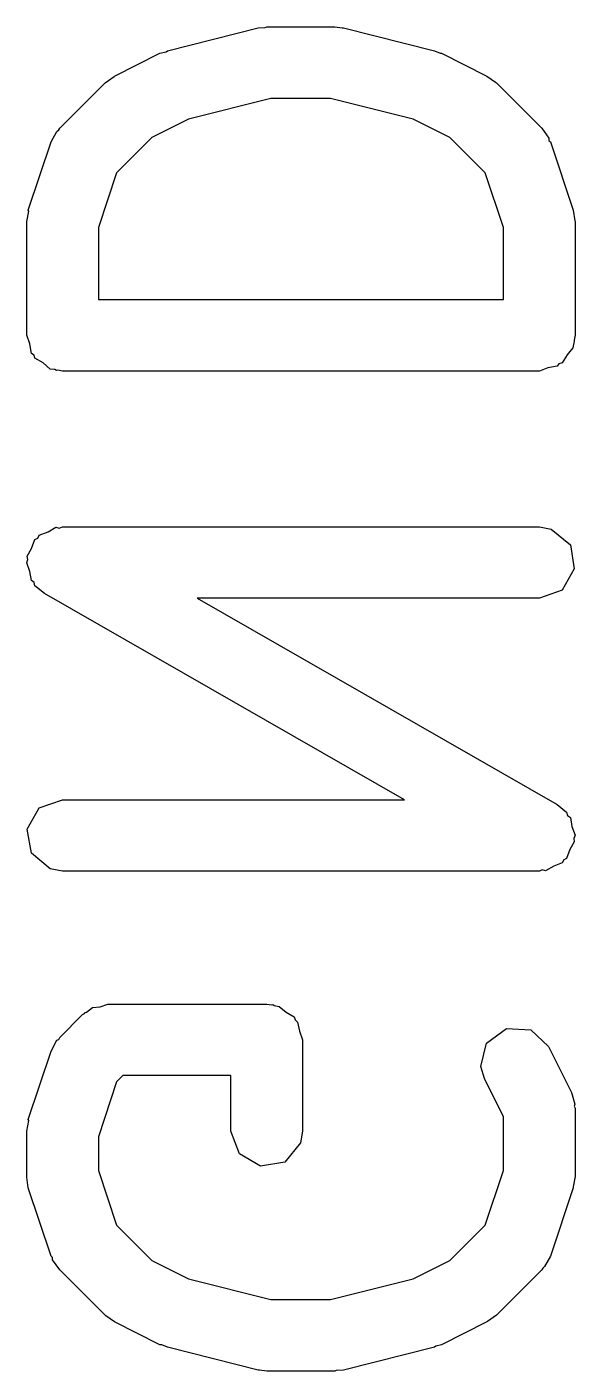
# Model space of a CAD drawing. Extents: x 50.7 to 149.2, y -112.7 to -83.6.
# Drawn here: x 148.063 to 149.213, y -112.406 to -109.59 of the extents above.
import ezdxf

# ---------------------------------------------------------------- set-up
doc = ezdxf.new("R2010")
doc.units = 0
doc.layers.add('BLACK', color=7, linetype='CONTINUOUS')

msp = doc.modelspace()

# ---------------------------------------------------------------- linework, layer by layer
at = {"layer": 'BLACK', "linetype": 'CONTINUOUS'}
for p, q in [((148.358, -109.64), (148.548, -109.592)), ((148.548, -109.592), (148.563, -109.591)), ((148.563, -109.591), (148.566, -109.59)), ((148.566, -109.59), (148.709, -109.59)), ((148.709, -109.59), (148.724, -109.592)), ((148.724, -109.592), (148.727, -109.592)), ((148.727, -109.592), (148.918, -109.64)), ((148.247, -109.693), (148.342, -109.645)), ((148.342, -109.645), (148.355, -109.642)), ((148.355, -109.642), (148.358, -109.64)), ((148.918, -109.64), (148.93, -109.645)), ((148.93, -109.645), (148.933, -109.645)), ((148.933, -109.645), (149.028, -109.693)), ((148.132, -109.802), (148.227, -109.707)), ((148.227, -109.707), (148.246, -109.694)), ((148.246, -109.694), (148.247, -109.693)), ((149.028, -109.693), (149.046, -109.706)), ((149.046, -109.706), (149.048, -109.707)), ((149.048, -109.707), (149.143, -109.802)), ((148.575, -109.74), (148.402, -109.783)), ((148.7, -109.74), (148.575, -109.74)), ((148.873, -109.783), (148.7, -109.74)), ((148.402, -109.783), (148.325, -109.822)), ((148.95, -109.822), (148.873, -109.783)), ((148.114, -109.831), (148.126, -109.809)), ((148.126, -109.809), (148.13, -109.806)), ((148.13, -109.806), (148.132, -109.802)), ((148.325, -109.822), (148.251, -109.896)), ((149.024, -109.896), (148.95, -109.822)), ((149.143, -109.802), (149.158, -109.823)), ((149.158, -109.823), (149.158, -109.828)), ((148.066, -109.974), (148.114, -109.831)), ((149.158, -109.828), (149.161, -109.831)), ((149.161, -109.831), (149.209, -109.974)), ((148.251, -109.896), (148.213, -110.01)), ((149.063, -110.01), (149.024, -109.896)), ((148.063, -109.998), (148.067, -109.976)), ((148.067, -109.976), (148.066, -109.974)), ((149.209, -109.974), (149.212, -109.996)), ((148.063, -110.236), (148.063, -109.998)), ((148.213, -110.01), (148.213, -110.161)), ((149.063, -110.161), (149.063, -110.01)), ((149.212, -109.996), (149.213, -109.998)), ((149.213, -109.998), (149.213, -110.236)), ((148.213, -110.161), (149.063, -110.161)), ((148.069, -110.254), (148.063, -110.236)), ((149.213, -110.236), (149.211, -110.246)), ((149.211, -110.246), (149.211, -110.249)), ((148.073, -110.274), (148.069, -110.254)), ((148.078, -110.278), (148.073, -110.274)), ((149.208, -110.262), (149.196, -110.277)), ((149.21, -110.252), (149.208, -110.262)), ((149.211, -110.249), (149.21, -110.252)), ((148.08, -110.284), (148.078, -110.278)), ((148.097, -110.294), (148.08, -110.284)), ((148.112, -110.307), (148.097, -110.294)), ((149.175, -110.301), (149.156, -110.304)), ((149.179, -110.296), (149.175, -110.301)), ((149.186, -110.294), (149.179, -110.296)), ((149.196, -110.277), (149.186, -110.294)), ((148.122, -110.308), (148.112, -110.307)), ((148.125, -110.31), (148.122, -110.308)), ((148.128, -110.309), (148.125, -110.31)), ((148.138, -110.311), (148.128, -110.309)), ((149.138, -110.311), (148.138, -110.311)), ((149.156, -110.304), (149.138, -110.311)), ((148.108, -110.648), (148.124, -110.638)), ((148.124, -110.638), (148.131, -110.64)), ((148.131, -110.64), (148.138, -110.637)), ((148.138, -110.637), (149.138, -110.637)), ((149.138, -110.637), (149.163, -110.642)), ((148.073, -110.683), (148.08, -110.664)), ((148.08, -110.664), (148.086, -110.661)), ((148.086, -110.661), (148.089, -110.655)), ((148.089, -110.655), (148.108, -110.648)), ((149.163, -110.642), (149.203, -110.675)), ((148.064, -110.699), (148.073, -110.683)), ((149.203, -110.675), (149.211, -110.725)), ((148.063, -110.713), (148.065, -110.706)), ((148.069, -110.731), (148.063, -110.713)), ((148.065, -110.706), (148.064, -110.699)), ((149.211, -110.725), (149.186, -110.77)), ((148.073, -110.75), (148.069, -110.731)), ((148.078, -110.754), (148.073, -110.75)), ((148.08, -110.761), (148.078, -110.754)), ((148.1, -110.777), (148.08, -110.761)), ((148.855, -111.209), (148.1, -110.777)), ((149.186, -110.77), (149.138, -110.787)), ((149.138, -110.787), (148.42, -110.787)), ((148.42, -110.787), (149.175, -111.219)), ((148.064, -111.271), (148.089, -111.226)), ((148.089, -111.226), (148.138, -111.209)), ((148.138, -111.209), (148.855, -111.209)), ((149.175, -111.219), (149.195, -111.235)), ((149.195, -111.235), (149.197, -111.242)), ((149.197, -111.242), (149.203, -111.246)), ((149.203, -111.246), (149.206, -111.265)), ((148.073, -111.321), (148.064, -111.271)), ((149.206, -111.265), (149.213, -111.283)), ((149.213, -111.283), (149.21, -111.29)), ((149.202, -111.313), (149.195, -111.332)), ((149.211, -111.297), (149.202, -111.313)), ((149.21, -111.29), (149.211, -111.297)), ((148.112, -111.354), (148.073, -111.321)), ((149.186, -111.341), (149.168, -111.348)), ((149.189, -111.335), (149.186, -111.341)), ((149.195, -111.332), (149.189, -111.335)), ((148.138, -111.359), (148.112, -111.354)), ((149.138, -111.359), (148.138, -111.359)), ((149.144, -111.356), (149.138, -111.359)), ((149.151, -111.358), (149.144, -111.356)), ((149.168, -111.348), (149.151, -111.358)), ((148.185, -111.655), (148.188, -111.654)), ((148.188, -111.654), (148.201, -111.644)), ((148.201, -111.644), (148.217, -111.643)), ((148.217, -111.643), (148.233, -111.637)), ((148.233, -111.637), (148.566, -111.637)), ((148.566, -111.637), (148.576, -111.639)), ((148.576, -111.639), (148.579, -111.638)), ((148.579, -111.638), (148.582, -111.64)), ((148.582, -111.64), (148.592, -111.642)), ((148.592, -111.642), (148.607, -111.654)), ((148.607, -111.654), (148.624, -111.664)), ((148.132, -111.707), (148.18, -111.659)), ((148.18, -111.659), (148.184, -111.657)), ((148.184, -111.657), (148.185, -111.655)), ((148.624, -111.664), (148.626, -111.67)), ((148.626, -111.67), (148.631, -111.675)), ((148.631, -111.675), (148.635, -111.694)), ((148.13, -111.711), (148.132, -111.707)), ((148.635, -111.694), (148.641, -111.712)), ((149.027, -111.719), (149.069, -111.688)), ((149.069, -111.688), (149.12, -111.691)), ((149.12, -111.691), (149.157, -111.726)), ((148.066, -111.879), (148.114, -111.736)), ((148.114, -111.736), (148.126, -111.713)), ((148.126, -111.713), (148.13, -111.711)), ((148.641, -111.712), (148.641, -111.903)), ((149.015, -111.768), (149.027, -111.719)), ((149.157, -111.726), (149.205, -111.822)), ((148.264, -111.787), (148.251, -111.8)), ((148.491, -111.787), (148.264, -111.787)), ((148.491, -111.903), (148.491, -111.787)), ((149.023, -111.793), (149.015, -111.768)), ((149.063, -111.873), (149.023, -111.793)), ((148.251, -111.8), (148.213, -111.915)), ((149.205, -111.822), (149.212, -111.847)), ((149.212, -111.847), (149.211, -111.851)), ((149.211, -111.851), (149.213, -111.855)), ((148.067, -111.881), (148.066, -111.879)), ((149.063, -111.986), (149.063, -111.873)), ((149.213, -111.855), (149.213, -111.998)), ((148.063, -111.903), (148.067, -111.881)), ((148.063, -111.998), (148.063, -111.903)), ((148.509, -111.951), (148.491, -111.903)), ((148.641, -111.903), (148.637, -111.928)), ((148.213, -111.915), (148.213, -111.986)), ((148.637, -111.928), (148.604, -111.968)), ((148.553, -111.977), (148.509, -111.951)), ((148.213, -111.986), (148.251, -112.1)), ((148.604, -111.968), (148.553, -111.977)), ((149.024, -112.1), (149.063, -111.986)), ((148.063, -112), (148.063, -111.998)), ((148.066, -112.022), (148.063, -112)), ((149.213, -111.998), (149.209, -112.02)), ((149.209, -112.02), (149.209, -112.022)), ((148.114, -112.165), (148.066, -112.022)), ((149.209, -112.022), (149.161, -112.165)), ((148.251, -112.1), (148.325, -112.174)), ((148.95, -112.174), (149.024, -112.1)), ((148.117, -112.168), (148.114, -112.165)), ((148.117, -112.173), (148.117, -112.168)), ((148.132, -112.194), (148.117, -112.173)), ((148.325, -112.174), (148.402, -112.213)), ((148.873, -112.213), (148.95, -112.174)), ((149.149, -112.187), (149.145, -112.19)), ((149.161, -112.165), (149.149, -112.187)), ((148.227, -112.289), (148.132, -112.194)), ((148.402, -112.213), (148.575, -112.256)), ((148.7, -112.256), (148.873, -112.213)), ((149.143, -112.194), (149.048, -112.289)), ((149.145, -112.19), (149.143, -112.194)), ((148.575, -112.256), (148.7, -112.256)), ((148.229, -112.29), (148.227, -112.289)), ((148.247, -112.303), (148.229, -112.29)), ((149.029, -112.302), (149.028, -112.303)), ((149.048, -112.289), (149.029, -112.302)), ((148.342, -112.351), (148.247, -112.303)), ((149.028, -112.303), (148.933, -112.351)), ((148.346, -112.351), (148.342, -112.351)), ((148.358, -112.356), (148.346, -112.351)), ((148.548, -112.404), (148.358, -112.356)), ((148.918, -112.356), (148.727, -112.404)), ((148.921, -112.354), (148.918, -112.356)), ((148.933, -112.351), (148.921, -112.354)), ((148.551, -112.404), (148.548, -112.404)), ((148.566, -112.406), (148.551, -112.404)), ((148.709, -112.406), (148.566, -112.406)), ((148.712, -112.405), (148.709, -112.406)), ((148.727, -112.404), (148.712, -112.405))]:
    msp.add_line(p, q, dxfattribs=at)

doc.saveas('drawing.dxf')
